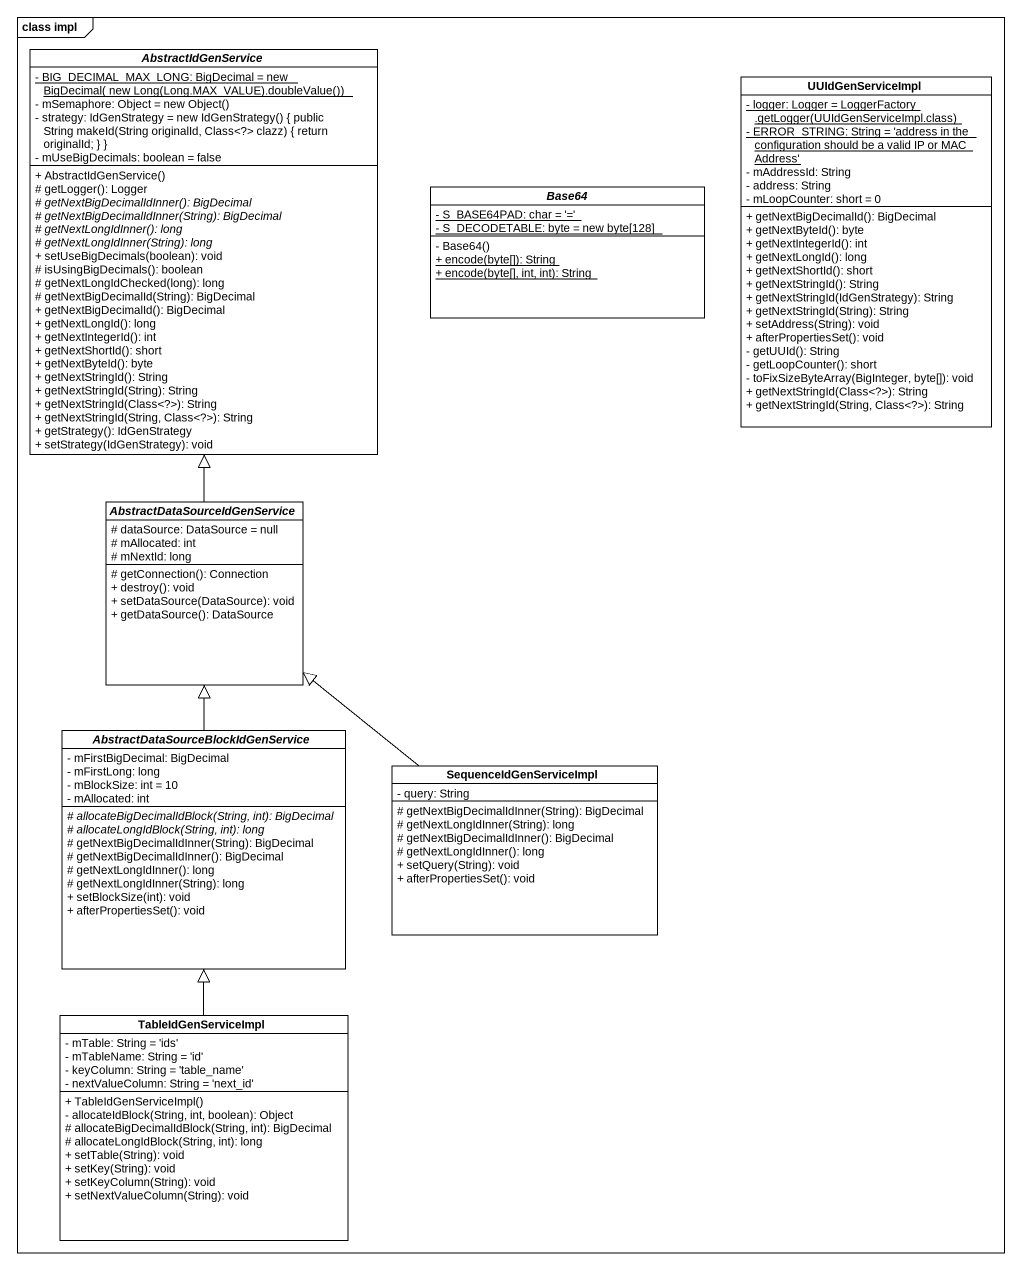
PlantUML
@startuml
mainframe class impl
hide circle
hide empty members
skinparam classAttributeIconSize 0
abstract class AbstractIdGenService {
  {static} {field} - BIG_DECIMAL_MAX_LONG: BigDecimal = new BigDecimal( new Long(Long.MAX_VALUE).doubleValue())
  {field} - mSemaphore: Object = new Object()
  {field} - strategy: IdGenStrategy = new IdGenStrategy() { public String makeId(String originalId, Class<?> clazz) { return originalId; } }
  - mUseBigDecimals: boolean = false
  + AbstractIdGenService()
  # getLogger(): Logger
  {abstract} # getNextBigDecimalIdInner(): BigDecimal
  {abstract} # getNextBigDecimalIdInner(String): BigDecimal
  {abstract} # getNextLongIdInner(): long
  {abstract} # getNextLongIdInner(String): long
  + setUseBigDecimals(boolean): void
  # isUsingBigDecimals(): boolean
  # getNextLongIdChecked(long): long
  # getNextBigDecimalId(String): BigDecimal
  + getNextBigDecimalId(): BigDecimal
  + getNextLongId(): long
  + getNextIntegerId(): int
  + getNextShortId(): short
  + getNextByteId(): byte
  + getNextStringId(): String
  + getNextStringId(String): String
  + getNextStringId(Class<?>): String
  + getNextStringId(String, Class<?>): String
  + getStrategy(): IdGenStrategy
  + setStrategy(IdGenStrategy): void
}
class UUIdGenServiceImpl {
  {static} {field} - logger: Logger = LoggerFactory .getLogger(UUIdGenServiceImpl.class)
  {static} - ERROR_STRING: String = 'address in the configuration should be a valid IP or MAC Address'
  - mAddressId: String
  - address: String
  - mLoopCounter: short = 0
  + getNextBigDecimalId(): BigDecimal
  + getNextByteId(): byte
  + getNextIntegerId(): int
  + getNextLongId(): long
  + getNextShortId(): short
  + getNextStringId(): String
  + getNextStringId(IdGenStrategy): String
  + getNextStringId(String): String
  + setAddress(String): void
  + afterPropertiesSet(): void
  - getUUId(): String
  - getLoopCounter(): short
  - toFixSizeByteArray(BigInteger, byte[]): void
  + getNextStringId(Class<?>): String
  + getNextStringId(String, Class<?>): String
}
abstract class Base64 {
  {static} - S_BASE64PAD: char = '='
  {static} - S_DECODETABLE: byte = new byte[128]
  - Base64()
  {static} + encode(byte[]): String
  {static} + encode(byte[], int, int): String
}
abstract class "AbstractDataSourceIdGenService" as AbstractDataSourceIdGenServi {
  # dataSource: DataSource = null
  # mAllocated: int
  # mNextId: long
  # getConnection(): Connection
  + destroy(): void
  + setDataSource(DataSource): void
  + getDataSource(): DataSource
}
abstract class "AbstractDataSourceBlockIdGenService" as AbstractDataSourceBlockIdGen {
  - mFirstBigDecimal: BigDecimal
  - mFirstLong: long
  - mBlockSize: int = 10
  - mAllocated: int
  {abstract} # allocateBigDecimalIdBlock(String, int): BigDecimal
  {abstract} # allocateLongIdBlock(String, int): long
  # getNextBigDecimalIdInner(String): BigDecimal
  # getNextBigDecimalIdInner(): BigDecimal
  # getNextLongIdInner(): long
  # getNextLongIdInner(String): long
  + setBlockSize(int): void
  + afterPropertiesSet(): void
}
class SequenceIdGenServiceImpl {
  - query: String
  # getNextBigDecimalIdInner(String): BigDecimal
  # getNextLongIdInner(String): long
  # getNextBigDecimalIdInner(): BigDecimal
  # getNextLongIdInner(): long
  + setQuery(String): void
  + afterPropertiesSet(): void
}
class TableIdGenServiceImpl {
  - mTable: String = 'ids'
  - mTableName: String = 'id'
  - keyColumn: String = 'table_name'
  - nextValueColumn: String = 'next_id'
  + TableIdGenServiceImpl()
  - allocateIdBlock(String, int, boolean): Object
  # allocateBigDecimalIdBlock(String, int): BigDecimal
  # allocateLongIdBlock(String, int): long
  + setTable(String): void
  + setKey(String): void
  + setKeyColumn(String): void
  + setNextValueColumn(String): void
}
AbstractDataSourceIdGenServi -up-|> AbstractIdGenService
AbstractDataSourceBlockIdGen -up-|> AbstractDataSourceIdGenServi
SequenceIdGenServiceImpl -up-|> AbstractDataSourceIdGenServi
TableIdGenServiceImpl -up-|> AbstractDataSourceBlockIdGen
@enduml
